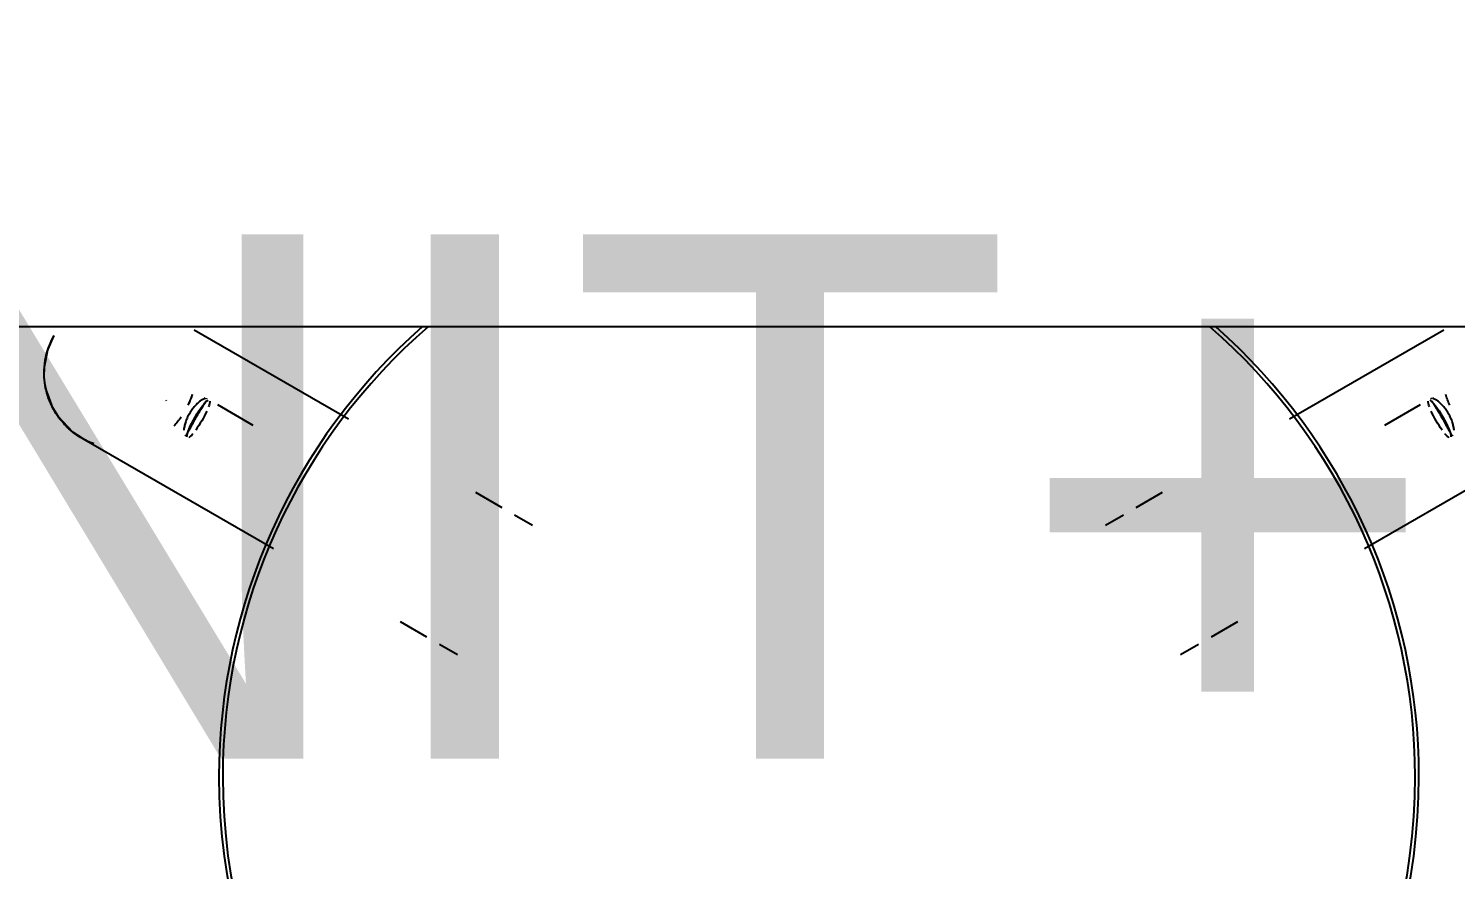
# Model space of a CAD drawing. Header units: millimetres. Extents: x 148480 to 578986, y 39883 to 155062.
# Drawn here: x 251532 to 252076, y 122574 to 122895 of the extents above; entities that cross this region are included whole.
import ezdxf

# ---------------------------------------------------------------- set-up
doc = ezdxf.new("R2010")
doc.units = ezdxf.units.MM
for name, color, linetype in [('HATCH', 8, 'Continuous'), ('Hatch 01_UC', 7, 'Continuous'), ('I - MODULAR', 44, 'Continuous'), ('Layer4', 6, 'Continuous'), ('M-HVAC-BOF', 6, 'Continuous')]:
    doc.layers.add(name, color=color, linetype=linetype)
doc.styles.add('ARAIL', font='arial.ttf')

# ---------------------------------------------------------------- blocks, each defined once
blk = doc.blocks.new('GFC1')
at = {"color": 8}
for p, q in [((324334.74, 123703.8), (324344.84, 123697.97)), ((324334.74, 123703.8), (324344.84, 123697.97)), ((324586.7, 123697.97), (324596.8, 123703.8)), ((324586.7, 123697.97), (324596.8, 123703.8)), ((324349.61, 123695.22), (324356.51, 123691.23)), ((324349.61, 123695.22), (324356.51, 123691.23)), ((324575.03, 123691.23), (324581.93, 123695.22)), ((324575.03, 123691.23), (324581.93, 123695.22)), ((324316.24, 123648.44), (324306.14, 123654.27)), ((324316.24, 123648.44), (324306.14, 123654.27)), ((324625.4, 123654.27), (324615.3, 123648.44)), ((324625.4, 123654.27), (324615.3, 123648.44)), ((324327.91, 123641.7), (324321.01, 123645.68)), ((324327.91, 123641.7), (324321.01, 123645.68)), ((324610.53, 123645.68), (324603.63, 123641.7)), ((324610.53, 123645.68), (324603.63, 123641.7))]:
    blk.add_line(p, q, dxfattribs=at)
at = {"layer": 'I - MODULAR', "color": 8}
for p, q in [((324227.5, 123765.72), (324286.37, 123731.73)), ((324227.5, 123765.72), (324286.37, 123731.73)), ((324645.17, 123731.73), (324704.04, 123765.72)), ((324645.17, 123731.73), (324704.04, 123765.72)), ((324217.02, 123738.64), (324216.83, 123738.85)), ((324217.02, 123738.64), (324216.83, 123738.85)), ((324236.39, 123737.2), (324249.93, 123729.39)), ((324236.39, 123737.2), (324249.93, 123729.39)), ((324681.62, 123729.39), (324695.15, 123737.2)), ((324681.62, 123729.39), (324695.15, 123737.2)), ((324257.79, 123682.18), (324184.77, 123724.34)), ((324257.79, 123682.18), (324184.77, 123724.34)), ((324746.77, 123724.34), (324673.75, 123682.18)), ((324746.77, 123724.34), (324673.75, 123682.18))]:
    blk.add_line(p, q, dxfattribs=at)
at = {"layer": 'I - MODULAR', "color": 8, "linetype": 'Continuous'}
blk.add_lwpolyline([(327657.96, 123766.83), (323757.96, 123766.83), (323757.96, 124366.83), (327657.96, 124366.83)], close=True, dxfattribs=at)
at = {"layer": 'I - MODULAR', "color": 8, "flags": 128}
blk.add_lwpolyline([(324184.78, 123724.35), (324181.3, 123726.69), (324175.73, 123732.52), (324173.57, 123736.01), (324170.88, 123743.61), (324170.36, 123747.54), (324170.4, 123751.65), (324171.69, 123758.09), (324174.1, 123763.52)], dxfattribs=at)
blk.add_lwpolyline([(324184.78, 123724.35), (324181.3, 123726.69), (324175.73, 123732.52), (324173.57, 123736.01), (324170.88, 123743.61), (324170.36, 123747.54), (324170.4, 123751.65), (324171.69, 123758.09), (324174.1, 123763.52)], dxfattribs=at)
at = {"layer": 'I - MODULAR', "color": 8}
for radius, start, end in [(228.8, 131.4051, 180), (228.8, 131.4051, 180), (228.8, 131.4051, 180), (228.8, 131.4051, 180), (227.37, 130.9628, 180), (227.37, 130.9628, 180), (227.37, 0, 49.0372), (227.37, 0, 49.0372), (228.8, 0, 48.5949), (228.8, 0, 48.5949), (228.8, 0, 48.5949), (228.8, 0, 48.5949), (228.8, 180, 0), (228.8, 180, 0), (228.8, 180, 0), (228.8, 180, 0), (227.37, 180, 0), (227.37, 180, 0)]:
    blk.add_arc((324465.77, 123595.22), radius, start, end, dxfattribs=at)
at = {"layer": 'I - MODULAR', "color": 8, "extrusion": (0, 0, -1)}
for centre, major_axis, start_param, end_param in [((324229.13, 123731.75), (-4.17, -7.23), 0.261799, 2.879793), ((324229.13, 123731.75), (-4.17, -7.23), 0.261799, 2.879793), ((324229.13, 123731.75), (-4.17, -7.23), 3.403392, 3.926991), ((324229.13, 123731.75), (-4.17, -7.23), 3.403392, 3.926991), ((324702.41, 123731.75), (4.17, -7.23), 2.356194, 2.879793), ((324702.41, 123731.75), (4.17, -7.23), 2.356194, 2.879793), ((324702.41, 123731.75), (4.17, -7.23), 3.403392, 6.021386), ((324702.41, 123731.75), (4.17, -7.23), 3.403392, 6.021386), ((324229.13, 123731.75), (-4.17, -7.23), 4.18879, 5.235988), ((324229.13, 123731.75), (-4.17, -7.23), 4.18879, 5.235988), ((324702.41, 123731.75), (4.17, -7.23), 1.047198, 2.094395), ((324702.41, 123731.75), (4.17, -7.23), 1.047198, 2.094395), ((324229.13, 123731.75), (-4.17, -7.23), 5.497787, 6.021386), ((324229.13, 123731.75), (-4.17, -7.23), 5.497787, 6.021386), ((324702.41, 123731.75), (4.17, -7.23), 0.261799, 0.785398), ((324702.41, 123731.75), (4.17, -7.23), 0.261799, 0.785398)]:
    blk.add_ellipse(centre, major_axis=major_axis, ratio=0.173648, start_param=start_param, end_param=end_param, dxfattribs=at)
at = {"layer": 'I - MODULAR', "color": 8}
for points, knots in [([(324189.3, 123722.22), (324187.73, 123722.8), (324184.69, 123724.24), (324180.56, 123727.1), (324177.02, 123730.65), (324174.11, 123734.73), (324171.97, 123739.29), (324170.62, 123744.16), (324170.18, 123749.15), (324170.71, 123755.87), (324172.41, 123760.49), (324174.11, 123763.52)], [-0.5555556, -0.5555556, -0.5555556, -0.5555556, -0.5, -0.4444444, -0.3888889, -0.3333333, -0.2777778, -0.2222222, -0.1666667, -0.1111111, 0, 0, 0, 0]), ([(324189.3, 123722.22), (324188.14, 123722.65), (324186.05, 123723.57), (324183.13, 123725.3), (324180.15, 123727.52), (324177.02, 123730.65), (324174.1, 123734.74), (324171.97, 123739.29), (324170.62, 123744.13), (324170.18, 123749.14), (324170.57, 123754.19), (324171.84, 123758.92), (324173.26, 123762), (324174.11, 123763.52)], [-0.5555556, -0.5555556, -0.5555556, -0.5555556, -0.5138889, -0.4791667, -0.4444444, -0.3888889, -0.3333333, -0.2777778, -0.2222222, -0.1666667, -0.1111111, -0.0555556, 0, 0, 0, 0]), ([(324189.3, 123722.22), (324187.73, 123722.8), (324184.69, 123724.24), (324180.56, 123727.1), (324177.02, 123730.65), (324174.11, 123734.73), (324171.97, 123739.29), (324170.62, 123744.16), (324170.18, 123749.15), (324170.71, 123755.87), (324172.41, 123760.49), (324174.11, 123763.52)], [-0.5555556, -0.5555556, -0.5555556, -0.5555556, -0.5, -0.4444444, -0.3888889, -0.3333333, -0.2777778, -0.2222222, -0.1666667, -0.1111111, 0, 0, 0, 0]), ([(324189.3, 123722.22), (324188.14, 123722.65), (324186.05, 123723.57), (324183.13, 123725.3), (324180.15, 123727.52), (324177.02, 123730.65), (324174.1, 123734.74), (324171.97, 123739.29), (324170.62, 123744.13), (324170.18, 123749.14), (324170.57, 123754.19), (324171.84, 123758.92), (324173.26, 123762), (324174.11, 123763.52)], [-0.5555556, -0.5555556, -0.5555556, -0.5555556, -0.5138889, -0.4791667, -0.4444444, -0.3888889, -0.3333333, -0.2777778, -0.2222222, -0.1666667, -0.1111111, -0.0555556, 0, 0, 0, 0]), ([(324226.75, 123741.13), (324226.57, 123740.52), (324226.14, 123739.12), (324225.5, 123737.75), (324225.13, 123736.97)], [-0.07703691, -0.07703691, -0.07703691, -0.07703691, -0.05555556, -0.0274858, -0.0274858, -0.0274858, -0.0274858]), ([(324226.75, 123741.13), (324226.57, 123740.52), (324226.14, 123739.12), (324225.5, 123737.75), (324225.13, 123736.97)], [-0.07703691, -0.07703691, -0.07703691, -0.07703691, -0.05555556, -0.0274858, -0.0274858, -0.0274858, -0.0274858]), ([(324231.74, 123739.64), (324231.54, 123739.59), (324231.17, 123739.44), (324230.57, 123739.09), (324230.07, 123738.76), (324229.54, 123738.35), (324228.98, 123737.87), (324228.41, 123737.32), (324227.64, 123736.51), (324226.69, 123735.34), (324226.01, 123734.28), (324225.69, 123733.74)], [-0.8571429, -0.8571429, -0.8571429, -0.8571429, -0.7142857, -0.6428571, -0.5714286, -0.5, -0.4285714, -0.3571429, -0.2857143, -0.1428571, 0, 0, 0, 0]), ([(324231.74, 123739.64), (324231.54, 123739.59), (324231.17, 123739.44), (324230.57, 123739.09), (324230.07, 123738.76), (324229.54, 123738.35), (324228.98, 123737.87), (324228.41, 123737.32), (324227.64, 123736.51), (324226.69, 123735.34), (324226.01, 123734.28), (324225.69, 123733.74)], [-0.8571429, -0.8571429, -0.8571429, -0.8571429, -0.7142857, -0.6428571, -0.5714286, -0.5, -0.4285714, -0.3571429, -0.2857143, -0.1428571, 0, 0, 0, 0]), ([(324228.2, 123732.29), (324228.52, 123732.83), (324229.16, 123733.91), (324229.95, 123735.17), (324230.53, 123736.09), (324230.95, 123736.73), (324231.32, 123737.32), (324231.64, 123737.85), (324231.91, 123738.32), (324232.05, 123738.59), (324232.11, 123738.71)], [-1, -1, -1, -1, -0.8571429, -0.7142857, -0.6428571, -0.5714286, -0.5, -0.4285714, -0.3571429, -0.2857143, -0.2857143, -0.2857143, -0.2857143]), ([(324228.2, 123732.29), (324228.52, 123732.83), (324229.16, 123733.91), (324229.95, 123735.17), (324230.53, 123736.09), (324230.95, 123736.73), (324231.32, 123737.32), (324231.64, 123737.85), (324231.91, 123738.32), (324232.05, 123738.59), (324232.11, 123738.71)], [-1, -1, -1, -1, -0.8571429, -0.7142857, -0.6428571, -0.5714286, -0.5, -0.4285714, -0.3571429, -0.2857143, -0.2857143, -0.2857143, -0.2857143]), ([(324699.43, 123738.71), (324699.49, 123738.59), (324699.63, 123738.32), (324699.9, 123737.85), (324700.22, 123737.32), (324700.6, 123736.73), (324701.01, 123736.09), (324701.59, 123735.17), (324702.38, 123733.91), (324703.02, 123732.83), (324703.34, 123732.29)], [-0.7142857, -0.7142857, -0.7142857, -0.7142857, -0.6428571, -0.5714286, -0.5, -0.4285714, -0.3571429, -0.2857143, -0.1428571, 0, 0, 0, 0]), ([(324699.43, 123738.71), (324699.49, 123738.59), (324699.63, 123738.32), (324699.9, 123737.85), (324700.22, 123737.32), (324700.6, 123736.73), (324701.01, 123736.09), (324701.59, 123735.17), (324702.38, 123733.91), (324703.02, 123732.83), (324703.34, 123732.29)], [-0.7142857, -0.7142857, -0.7142857, -0.7142857, -0.6428571, -0.5714286, -0.5, -0.4285714, -0.3571429, -0.2857143, -0.1428571, 0, 0, 0, 0]), ([(324705.85, 123733.74), (324705.54, 123734.28), (324704.85, 123735.34), (324703.91, 123736.51), (324703.13, 123737.32), (324702.56, 123737.87), (324702, 123738.35), (324701.47, 123738.76), (324700.97, 123739.09), (324700.37, 123739.44), (324700, 123739.59), (324699.8, 123739.64)], [-1, -1, -1, -1, -0.8571429, -0.7142857, -0.6428571, -0.5714286, -0.5, -0.4285714, -0.3571429, -0.2857143, -0.1428571, -0.1428571, -0.1428571, -0.1428571]), ([(324705.85, 123733.74), (324705.54, 123734.28), (324704.85, 123735.34), (324703.91, 123736.51), (324703.13, 123737.32), (324702.56, 123737.87), (324702, 123738.35), (324701.47, 123738.76), (324700.97, 123739.09), (324700.37, 123739.44), (324700, 123739.59), (324699.8, 123739.64)], [-1, -1, -1, -1, -0.8571429, -0.7142857, -0.6428571, -0.5714286, -0.5, -0.4285714, -0.3571429, -0.2857143, -0.1428571, -0.1428571, -0.1428571, -0.1428571]), ([(324225.69, 123733.74), (324225.38, 123733.19), (324224.8, 123732.07), (324224.27, 123730.67), (324223.95, 123729.6), (324223.76, 123728.82), (324223.62, 123728.1), (324223.56, 123727.66), (324223.54, 123727.44)], [-1, -1, -1, -1, -0.8571429, -0.7142857, -0.6428571, -0.5714286, -0.5, -0.4285714, -0.4285714, -0.4285714, -0.4285714]), ([(324225.69, 123733.74), (324225.38, 123733.19), (324224.8, 123732.07), (324224.27, 123730.67), (324223.95, 123729.6), (324223.76, 123728.82), (324223.62, 123728.1), (324223.56, 123727.66), (324223.54, 123727.44)], [-1, -1, -1, -1, -0.8571429, -0.7142857, -0.6428571, -0.5714286, -0.5, -0.4285714, -0.4285714, -0.4285714, -0.4285714]), ([(324224.16, 123725.22), (324224.29, 123725.31), (324224.5, 123725.55), (324224.83, 123726.06), (324225.1, 123726.53), (324225.4, 123727.07), (324225.72, 123727.69), (324226.07, 123728.37), (324226.58, 123729.34), (324227.27, 123730.65), (324227.89, 123731.74), (324228.2, 123732.29)], [-0.8571429, -0.8571429, -0.8571429, -0.8571429, -0.7142857, -0.6428571, -0.5714286, -0.5, -0.4285714, -0.3571429, -0.2857143, -0.1428571, 0, 0, 0, 0]), ([(324224.16, 123725.22), (324224.29, 123725.31), (324224.5, 123725.55), (324224.83, 123726.06), (324225.1, 123726.53), (324225.4, 123727.07), (324225.72, 123727.69), (324226.07, 123728.37), (324226.58, 123729.34), (324227.27, 123730.65), (324227.89, 123731.74), (324228.2, 123732.29)], [-0.8571429, -0.8571429, -0.8571429, -0.8571429, -0.7142857, -0.6428571, -0.5714286, -0.5, -0.4285714, -0.3571429, -0.2857143, -0.1428571, 0, 0, 0, 0]), ([(324703.34, 123732.29), (324703.65, 123731.74), (324704.27, 123730.65), (324704.96, 123729.34), (324705.47, 123728.37), (324705.82, 123727.69), (324706.14, 123727.07), (324706.44, 123726.53), (324706.71, 123726.06), (324707.04, 123725.55), (324707.25, 123725.31), (324707.38, 123725.22)], [-1, -1, -1, -1, -0.8571429, -0.7142857, -0.6428571, -0.5714286, -0.5, -0.4285714, -0.3571429, -0.2857143, -0.1428571, -0.1428571, -0.1428571, -0.1428571]), ([(324703.34, 123732.29), (324703.65, 123731.74), (324704.27, 123730.65), (324704.96, 123729.34), (324705.47, 123728.37), (324705.82, 123727.69), (324706.14, 123727.07), (324706.44, 123726.53), (324706.71, 123726.06), (324707.04, 123725.55), (324707.25, 123725.31), (324707.38, 123725.22)], [-1, -1, -1, -1, -0.8571429, -0.7142857, -0.6428571, -0.5714286, -0.5, -0.4285714, -0.3571429, -0.2857143, -0.1428571, -0.1428571, -0.1428571, -0.1428571]), ([(324708, 123727.44), (324707.98, 123727.66), (324707.92, 123728.1), (324707.78, 123728.82), (324707.59, 123729.6), (324707.27, 123730.67), (324706.74, 123732.07), (324706.16, 123733.19), (324705.85, 123733.74)], [-0.5714286, -0.5714286, -0.5714286, -0.5714286, -0.5, -0.4285714, -0.3571429, -0.2857143, -0.1428571, 0, 0, 0, 0]), ([(324708, 123727.44), (324707.98, 123727.66), (324707.92, 123728.1), (324707.78, 123728.82), (324707.59, 123729.6), (324707.27, 123730.67), (324706.74, 123732.07), (324706.16, 123733.19), (324705.85, 123733.74)], [-0.5714286, -0.5714286, -0.5714286, -0.5714286, -0.5, -0.4285714, -0.3571429, -0.2857143, -0.1428571, 0, 0, 0, 0])]:
    blk.add_open_spline(points, degree=3, knots=knots, dxfattribs=at)
for points in [[(324226.75, 123741.11), (324226.35, 123739.7), (324225.75, 123738.33), (324225.11, 123736.96)], [(324226.75, 123741.11), (324226.35, 123739.7), (324225.75, 123738.33), (324225.11, 123736.96)], [(324232.3, 123739.32), (324232.31, 123739.47), (324232.27, 123739.58), (324232.18, 123739.63)], [(324232.3, 123739.32), (324232.31, 123739.47), (324232.27, 123739.58), (324232.18, 123739.63)], [(324699.36, 123739.63), (324699.27, 123739.58), (324699.23, 123739.47), (324699.24, 123739.32)], [(324699.36, 123739.63), (324699.27, 123739.58), (324699.23, 123739.47), (324699.24, 123739.32)], [(324706.35, 123736.96), (324705.72, 123738.33), (324705.2, 123739.71), (324704.79, 123741.12)], [(324706.35, 123736.96), (324705.72, 123738.33), (324705.2, 123739.71), (324704.79, 123741.12)], [(324706.35, 123736.95), (324705.71, 123738.32), (324705.19, 123739.7), (324704.79, 123741.11)], [(324706.35, 123736.95), (324705.71, 123738.32), (324705.19, 123739.7), (324704.79, 123741.11)], [(324222.59, 123732.47), (324221.71, 123731.23), (324220.76, 123730.09), (324219.72, 123729.02)], [(324222.59, 123732.47), (324221.71, 123731.23), (324220.75, 123730.08), (324219.72, 123729.02)], [(324222.59, 123732.47), (324221.71, 123731.23), (324220.76, 123730.09), (324219.72, 123729.02)], [(324222.59, 123732.47), (324221.71, 123731.23), (324220.75, 123730.08), (324219.72, 123729.02)]]:
    blk.add_open_spline(points, degree=3, dxfattribs=at)
blk = doc.blocks.new('celling')
at = {"layer": 'HATCH'}
h = blk.add_hatch(color=8, dxfattribs=at)
h.dxf.hatch_style = 1
edge = h.paths.add_edge_path(flags=16)
edge.add_line((332844, 71504.14), (332844, 62144.56))
edge.add_ellipse((333594, 62144.56), major_axis=(750, 0), ratio=1, start_angle=180, end_angle=270)
edge.add_line((333594, 61394.56), (337293.66, 61394.56))
edge.add_ellipse((337293.66, 62144.56), major_axis=(750, 0), ratio=1, start_angle=270, end_angle=360)
edge.add_line((338043.66, 62144.56), (338043.66, 71504.14))
edge.add_ellipse((337293.66, 71504.14), major_axis=(750, 0), ratio=1, start_angle=0, end_angle=90)
edge.add_line((337293.66, 72254.14), (333594, 72254.14))
edge.add_ellipse((333594, 71504.14), major_axis=(750, 0), ratio=1, start_angle=90, end_angle=180)
edge = h.paths.add_edge_path()
edge.add_line((332769, 71504.14), (332769, 62144.56))
edge.add_ellipse((333594, 62144.56), major_axis=(825, 0), ratio=1, start_angle=180, end_angle=270)
edge.add_line((333594, 61319.56), (337293.66, 61319.56))
edge.add_ellipse((337293.66, 62144.56), major_axis=(825, 0), ratio=1, start_angle=270, end_angle=360)
edge.add_line((338118.66, 62144.56), (338118.66, 71504.14))
edge.add_ellipse((337293.66, 71504.14), major_axis=(825, 0), ratio=1, start_angle=0, end_angle=90)
edge.add_line((337293.66, 72329.14), (333594, 72329.14))
edge.add_ellipse((333594, 71504.14), major_axis=(825, 0), ratio=1, start_angle=90, end_angle=180)
at = {"layer": 'Hatch 01_UC', "linetype": 'Continuous', "lineweight": 0, "transparency": 33554597}
h = blk.add_hatch(dxfattribs=at)
h.set_pattern_fill('ANSI31', color=8, scale=60, angle=180)
h.set_pattern_definition([(225, (368922.34, 87872.28), (134.70384, -134.70384), [])])
edge = h.paths.add_edge_path(flags=16)
edge.add_line((332769, 71504.14), (332769, 62144.56))
edge.add_ellipse((333594, 62144.56), major_axis=(825, 0), ratio=1, start_angle=180, end_angle=270)
edge.add_line((333594, 61319.56), (337293.66, 61319.56))
edge.add_ellipse((337293.66, 62144.56), major_axis=(825, 0), ratio=1, start_angle=270, end_angle=360)
edge.add_line((338118.66, 62144.56), (338118.66, 71504.14))
edge.add_ellipse((337293.66, 71504.14), major_axis=(825, 0), ratio=1, start_angle=0, end_angle=90)
edge.add_line((337293.66, 72329.14), (333594, 72329.14))
edge.add_ellipse((333594, 71504.14), major_axis=(825, 0), ratio=1, start_angle=90, end_angle=180)
h.paths.add_polyline_path([(338525.94, 73284.14), (331794, 73284.14), (331794, 66987.35), (331794, 60362.06), (338762.75, 60362.06), (338762.75, 60894.56), (339095.25, 60894.56), (339095.25, 69869.14), (338534, 69869.14), (338534, 70934.14), (339093.66, 70934.14), (339093.66, 73284.14)])
h = blk.add_hatch(dxfattribs=at)
h.set_pattern_fill('ANSI31', color=8, scale=60, angle=180)
h.set_pattern_definition([(225, (-25813.7, -9e-10), (134.70384, -134.70384), [])])
edge = h.paths.add_edge_path(flags=16)
edge.add_line((333094, 71504.14), (333094, 62144.56))
edge.add_ellipse((333594, 62144.56), major_axis=(500, 0), ratio=1, start_angle=180, end_angle=270)
edge.add_line((333594, 61644.56), (337293.66, 61644.56))
edge.add_ellipse((337293.66, 62144.56), major_axis=(500, 0), ratio=1, start_angle=270, end_angle=360)
edge.add_line((337793.66, 62144.56), (337793.66, 71504.14))
edge.add_ellipse((337293.66, 71504.14), major_axis=(500, 0), ratio=1, start_angle=0, end_angle=90)
edge.add_line((337293.66, 72004.14), (333594, 72004.14))
edge.add_ellipse((333594, 71504.14), major_axis=(500, 0), ratio=1, start_angle=90, end_angle=180)
edge = h.paths.add_edge_path()
edge.add_line((332844, 71504.14), (332844, 62144.56))
edge.add_ellipse((333594, 62144.56), major_axis=(750, 0), ratio=1, start_angle=180, end_angle=270)
edge.add_line((333594, 61394.56), (337293.66, 61394.56))
edge.add_ellipse((337293.66, 62144.56), major_axis=(750, 0), ratio=1, start_angle=270, end_angle=360)
edge.add_line((338043.66, 62144.56), (338043.66, 71504.14))
edge.add_ellipse((337293.66, 71504.14), major_axis=(750, 0), ratio=1, start_angle=0, end_angle=90)
edge.add_line((337293.66, 72254.14), (333594, 72254.14))
edge.add_ellipse((333594, 71504.14), major_axis=(750, 0), ratio=1, start_angle=90, end_angle=180)

msp = doc.modelspace()

# ---------------------------------------------------------------- block references
at = {"layer": 'Layer4', "linetype": 'Continuous', "rotation": 360}
msp.add_blockref('GFC1', (-72632.43, -985.99), dxfattribs=at)

# ---------------------------------------------------------------- next in the draw order: block references
at = {"layer": 'Hatch 01_UC', "color": 252, "linetype": 'Continuous', "true_color": 0x939598, "rotation": 360}
msp.add_blockref('celling', (-82402.19, 52046.64), dxfattribs=at)

# ---------------------------------------------------------------- next in the draw order: texts
at = {"layer": 'M-HVAC-BOF', "color": 6, "lineweight": -2, "insert": (250774.7, 122816.19), "char_height": 200, "width": 1944.9257, "attachment_point": 1, "style": 'ARAIL'}
msp.add_mtext('BO UNIT+2450', dxfattribs=at)

doc.saveas('drawing.dxf')
